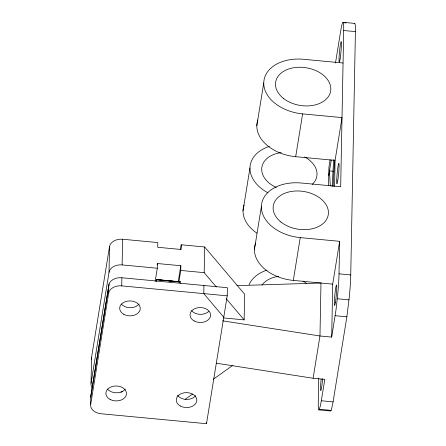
<?xml version="1.0" encoding="UTF-8"?>
<svg xmlns="http://www.w3.org/2000/svg" width="446" height="446" viewBox="0 0 446 446"><rect width="100%" height="100%" fill="white"/><g stroke="black" fill="none" stroke-linecap="round" stroke-linejoin="round"><path stroke-width="0.67" d="M156.702 281.008L156.68 279.542L156.373 281.432M180.151 283.216L180.123 281.749L178.656 281.889M91.932 387.585A11.808 8.563 1.1 0 1 91.051 383.192L91.541 357.519L109.515 246.632A11.808 8.563 1.1 0 1 122.617 239.246L157.789 242.563L157.7 247.274L181.143 249.487L181.238 244.776L204.681 246.984L244.637 294.204L244.146 319.877L223.457 317.926M90.644 404.154L90.8 396.026L109.058 284.046A11.808 8.563 1.1 0 1 121.881 277.758L227.388 287.709L227.231 295.832L206.504 423.7L100.991 413.749A11.808 8.563 1.1 0 1 90.566 405.269L108.623 293.267L108.779 285.145M91.051 383.192L109.025 272.305L109.515 246.632M108.623 293.267A11.808 8.563 1.1 0 1 121.725 285.875L121.881 277.758M109.025 272.305A11.808 8.563 1.1 0 1 122.126 264.918L122.617 239.246M155.18 281.298L157.293 268.236L157.388 263.525L180.831 265.732L180.742 270.449L178.868 281.995M203.945 285.496L203.789 293.619L223.764 317.229M216.31 286.984L204.19 272.657L204.681 246.984M206.504 423.7L206.531 422.345M318.739 378.186L318.288 401.695A29.743 2.107 -84.6 0 0 319.029 409.902L330.748 411.006L331.406 409.829L333.09 401.874L346.877 316.799L349.447 295.676A29.743 2.107 -84.6 0 0 350.74 274.931L355.412 31.61A29.743 2.107 -84.6 0 0 354.369 23.744M328.551 185.698L328.908 167.25L330.124 159.752M222.526 320.825L319.966 335.989L331.685 337.092L332.705 284.124L339.64 241.325L300.253 237.612A39.666 27.161 9.2 0 1 261.384 206.598A39.666 27.161 9.2 0 1 301.301 183.016L340.688 186.729L343.688 30.506L355.412 31.61M334.584 186.328L335.08 160.398L342.015 117.605L302.628 113.886A39.666 27.161 9.2 0 1 263.759 82.878A39.666 27.161 9.2 0 1 303.676 59.29L343.063 63.009M331.685 337.092L336.067 309.457L337.722 294.566A29.743 2.107 -84.6 0 0 339.016 273.827L339.64 241.325M332.158 186.489L333.653 159.618M333.129 186.138L334.589 159.958M90.8 396.026L90.722 397.146L109.058 284.046M157.165 264.885L157.388 263.525M180.463 249.531L181.238 244.776M178.294 281.381L180.831 265.732M243.031 210.746L249.966 167.947M256.824 125.672L263.759 82.878M254.449 249.398L261.384 206.598M335.08 160.398L295.687 156.685L302.628 113.886M332.705 284.124L293.312 280.411L300.253 237.612M335.498 62.992L340.616 31.437A29.743 2.107 -84.6 0 1 343.688 30.506M328.752 175.378L331.239 160.025M216.355 363.206L313.109 378.264L319.966 335.989L320.981 283.02L236.865 285.63M319.029 409.902L320.479 405.609L324.833 379.368L313.109 378.264M195.593 395.658L194.935 396.505A10.291 7.465 1.1 0 1 177.514 395.279M185.162 399.315L192.527 394.063M213.495 379.117L232.762 365.385M121.017 392.385L122.722 391.253A10.291 7.465 1.1 0 0 125.326 389.057M122.722 391.253L120.414 392.229A10.291 7.465 1.1 0 1 107.503 389.074M342.952 22.3L354.676 23.404M344.713 22.835L346.09 22.963M333.614 171.297L329.477 170.907L330.302 185.943M339.016 273.827L350.74 274.931M122.126 264.918L157.293 268.236M180.742 270.449L204.19 272.657M156.68 279.542L180.156 281.805M156.635 279.614L180.084 281.822M156.724 279.765L180.173 281.978M160.036 280.133L162.104 280.328M164.864 280.59L166.932 280.785M169.001 280.98L171.069 281.175M173.828 281.432L175.897 281.627M337.299 298.759L349.023 299.863M121.719 285.88L227.231 295.832M335.158 315.696L346.877 316.799M321.365 400.764L333.09 401.874M319.386 409.261L331.11 410.365M226.189 298.653L244.146 319.877M249.069 284.732A39.666 27.161 9.2 0 1 267.059 270.103M261.936 285.094A27.858 19.078 9.2 0 1 278.795 276.342M302.951 281.058A27.858 19.078 9.2 0 1 306.809 283.673M322.625 378.732A10.291 0.73 -84.6 0 1 320.813 390.545A10.291 0.73 -84.6 0 1 321.137 379.184M304.73 156.998A27.858 19.078 9.2 0 1 312.278 184.376M276.347 187.504A27.858 19.078 9.2 0 1 261.813 167.506A27.858 19.078 9.2 0 1 281.17 152.621M267.968 192.806A39.666 27.161 9.2 0 1 269.434 146.377M293.312 280.411A39.666 27.161 9.2 0 1 255.681 243.059M295.687 156.685A39.666 27.161 9.2 0 1 257.838 119.946M256.879 233.107A39.666 27.161 9.2 0 1 244.046 205.021M91.586 359.755A11.808 8.563 1.1 0 1 91.541 357.519M139.119 303.988A10.291 7.465 1.1 0 1 121.29 304.005M208.728 311.431A10.291 7.465 1.1 0 1 191.635 310.639M337.75 180.652A10.291 0.73 -84.6 0 0 338.993 163.61A10.291 0.73 -84.6 0 0 336.914 176.438A10.291 0.73 -84.6 0 0 337.75 180.652M335.414 302.31A10.291 0.73 -84.6 0 0 336.658 285.267A10.291 0.73 -84.6 0 0 334.578 298.095A10.291 0.73 -84.6 0 0 335.414 302.31M340.086 58.989A10.291 0.73 -84.6 0 0 341.329 41.952A10.291 0.73 -84.6 0 0 339.25 54.78A10.291 0.73 -84.6 0 0 340.086 58.989M283.327 98.304A27.858 19.078 9.2 0 0 329.778 94.073A27.858 19.078 9.2 0 0 296.345 67.396A27.858 19.078 9.2 0 0 283.327 98.304M280.952 222.03A27.858 19.078 9.2 0 0 327.403 217.799A27.858 19.078 9.2 0 0 293.97 191.117A27.858 19.078 9.2 0 0 280.952 222.03M180.374 406.022A10.291 7.465 1.1 0 0 196.747 401.054A10.291 7.465 1.1 0 0 182.453 393.194A10.291 7.465 1.1 0 0 180.374 406.022M123.826 314.318A10.291 7.465 1.1 0 0 140.2 309.351A10.291 7.465 1.1 0 0 125.906 301.49A10.291 7.465 1.1 0 0 123.826 314.318M110.034 399.387A10.291 7.465 1.1 0 0 126.408 394.42A10.291 7.465 1.1 0 0 112.113 386.559A10.291 7.465 1.1 0 0 110.034 399.387M194.166 320.953A10.291 7.465 1.1 0 0 210.54 315.98A10.291 7.465 1.1 0 0 196.246 308.125A10.291 7.465 1.1 0 0 194.166 320.953"/></g></svg>
